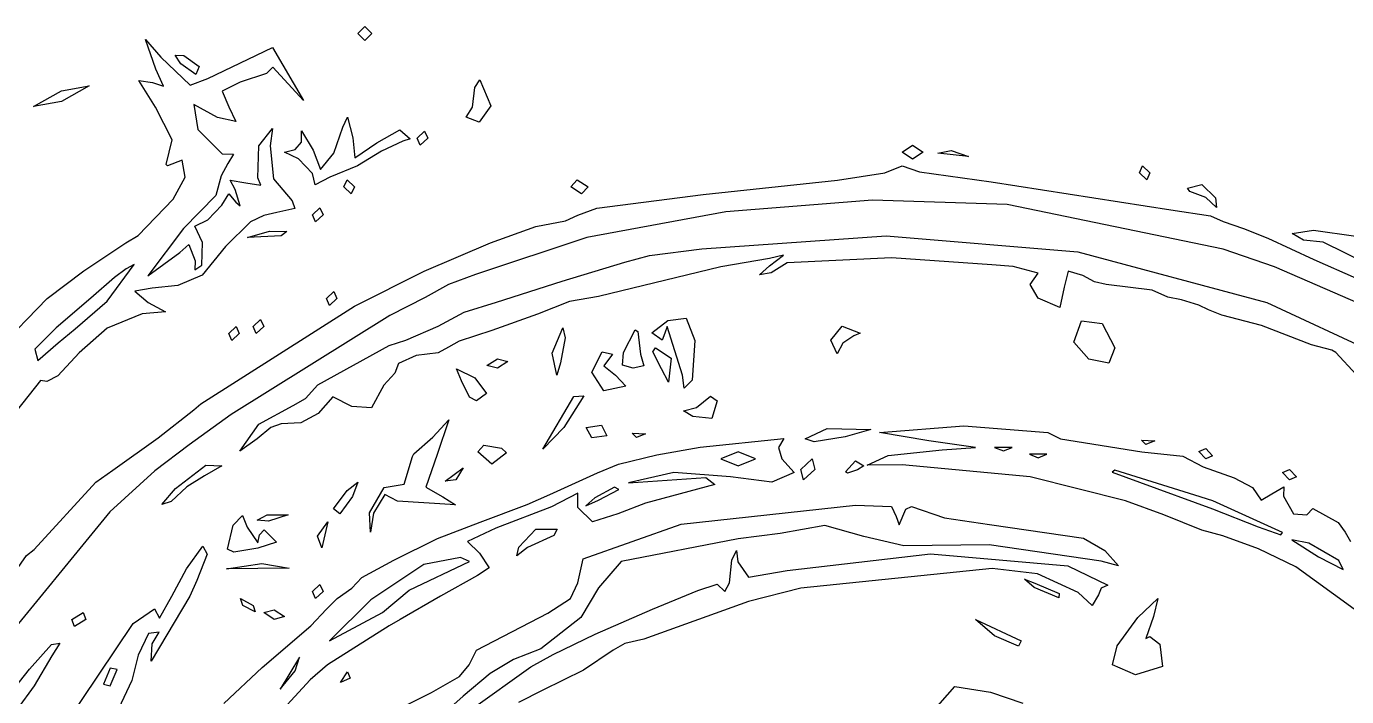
# Model space of a CAD drawing. Extents: x -2 to 136, y 0 to 93.
# Drawn here: x 70.34 to 83.39, y 50.45 to 57.08 of the extents above; entities that cross this region are included whole.
import ezdxf

# ---------------------------------------------------------------- set-up
doc = ezdxf.new("R2010")
doc.units = 0

msp = doc.modelspace()

# ---------------------------------------------------------------- linework, layer by layer
at = {"layer": 'Image'}
for p, q in [((73.615677, 57.012842), (73.684691, 57.081872)), ((73.684691, 57.081872), (73.753707, 57.012842)), ((71.618379, 56.659068), (71.515156, 56.952683)), ((71.515156, 56.952683), (71.667087, 56.77604)), ((73.684691, 56.943839), (73.615677, 57.012842)), ((73.615677, 57.012842), (73.615677, 57.012842)), ((73.753707, 57.012842), (73.684691, 56.943839)), ((72.131813, 56.567655), (72.771612, 56.872507)), ((72.771612, 56.872507), (73.078491, 56.348527)), ((71.667087, 56.77604), (71.955709, 56.499505)), ((71.863926, 56.711429), (71.807018, 56.796073)), ((71.807018, 56.796073), (71.892718, 56.79509)), ((72.012873, 56.604581), (71.863926, 56.711429)), ((71.863926, 56.711429), (71.863926, 56.711429)), ((71.892718, 56.79509), (72.045586, 56.684759)), ((72.045586, 56.684759), (72.012873, 56.604581)), ((72.775811, 56.679335), (72.710848, 56.616206)), ((73.078491, 56.348527), (72.775811, 56.679335)), ((71.614191, 56.281429), (71.449776, 56.545076)), ((71.449776, 56.545076), (71.58387, 56.526883)), ((71.69254, 56.488945), (71.618379, 56.659068)), ((71.955709, 56.499505), (72.131813, 56.567655)), ((72.710848, 56.616206), (72.452038, 56.529131)), ((74.773077, 56.478014), (74.823022, 56.551806)), ((74.823022, 56.551806), (74.930688, 56.295726)), ((70.406415, 56.288282), (70.682478, 56.444809)), ((70.682478, 56.444809), (70.958541, 56.494921)), ((70.958541, 56.494921), (70.682478, 56.338394)), ((71.58387, 56.526883), (71.69254, 56.488945)), ((72.452038, 56.529131), (72.274189, 56.441082)), ((72.274189, 56.441082), (72.338863, 56.287567)), ((74.747968, 56.284128), (74.773077, 56.478014)), ((70.682478, 56.338394), (70.406415, 56.288282)), ((70.406415, 56.288282), (70.406415, 56.288282)), ((71.777091, 55.959577), (71.614191, 56.281429)), ((72.226031, 56.179035), (71.993366, 56.307874)), ((71.993366, 56.307874), (72.031706, 56.063254)), ((72.338863, 56.287567), (72.407879, 56.140459)), ((74.685428, 56.18483), (74.747968, 56.284128)), ((74.930688, 56.295726), (74.815825, 56.134003)), ((72.407879, 56.140459), (72.226031, 56.179035)), ((73.466931, 56.085082), (73.512736, 56.185227)), ((73.512736, 56.185227), (73.566578, 55.97819)), ((74.815825, 56.134003), (74.685415, 56.18483)), ((74.685415, 56.18483), (74.685428, 56.18483)), ((72.031706, 56.063254), (72.274249, 55.82251)), ((72.636169, 55.899689), (72.772403, 56.072594)), ((72.772403, 56.072594), (72.748458, 55.89953)), ((73.056944, 55.935989), (73.058002, 56.047194)), ((73.058002, 56.047194), (73.17427, 55.857408)), ((73.37615, 55.826267), (73.466931, 56.085082)), ((73.801703, 55.930116), (74.030233, 56.058164)), ((74.030233, 56.058164), (74.133431, 55.968348)), ((74.202316, 55.977476), (74.275404, 56.046479)), ((74.275404, 56.046479), (74.305839, 55.977476)), ((71.717717, 55.714719), (71.777091, 55.959577)), ((72.626353, 55.583644), (72.636169, 55.899689)), ((72.748458, 55.89953), (72.779599, 55.57492)), ((72.995312, 55.864816), (73.056944, 55.935989)), ((73.566578, 55.97819), (73.585547, 55.782207)), ((73.585547, 55.782207), (73.801703, 55.930116)), ((74.059129, 55.946917), (73.849391, 55.84746)), ((74.133431, 55.968348), (74.059129, 55.946917)), ((74.232751, 55.908446), (74.202316, 55.977476)), ((74.202316, 55.977476), (74.202316, 55.977476)), ((74.305839, 55.977476), (74.232751, 55.908446)), ((78.998957, 55.838993), (79.102483, 55.907996)), ((79.102483, 55.907996), (79.206006, 55.838993)), ((71.877183, 55.759413), (71.731528, 55.70096)), ((71.908267, 55.589227), (71.877183, 55.759413)), ((72.274249, 55.82251), (72.384526, 55.818137)), ((72.384526, 55.818137), (72.330727, 55.725619)), ((72.891005, 55.837988), (72.995312, 55.864816)), ((73.029035, 55.771128), (72.891005, 55.837988)), ((73.167068, 55.625157), (73.029035, 55.771128)), ((73.17427, 55.857408), (73.246941, 55.667596)), ((73.246941, 55.667596), (73.37615, 55.826267)), ((73.849391, 55.84746), (73.610689, 55.702098)), ((79.102483, 55.769963), (78.998957, 55.838993)), ((78.998957, 55.838993), (78.998957, 55.838993)), ((79.206006, 55.838993), (79.102483, 55.769963)), ((79.350201, 55.828939), (79.484162, 55.855397)), ((79.654609, 55.796342), (79.350201, 55.828939)), ((79.350201, 55.828939), (79.350201, 55.828939)), ((79.484162, 55.855397), (79.654609, 55.796342)), ((71.731528, 55.70096), (71.717717, 55.714719)), ((72.330727, 55.725619), (72.262721, 55.604043)), ((73.610689, 55.702098), (73.337312, 55.590629)), ((78.360568, 55.56089), (78.826427, 55.634047)), ((78.826427, 55.634047), (78.998973, 55.703077)), ((78.998973, 55.703077), (79.171512, 55.644445)), ((79.171512, 55.644445), (79.878933, 55.54475)), ((81.345514, 55.633015), (81.375949, 55.702045)), ((81.418603, 55.564012), (81.345514, 55.633015)), ((81.345514, 55.633015), (81.345514, 55.633015)), ((81.375949, 55.702045), (81.449038, 55.633015)), ((81.449038, 55.633015), (81.418603, 55.564012)), ((71.788266, 55.371131), (71.908267, 55.589227)), ((72.262721, 55.604043), (72.209469, 55.409605)), ((72.400463, 55.469133), (72.351642, 55.559293)), ((72.351642, 55.559293), (72.506209, 55.53549)), ((72.506209, 55.53549), (72.655815, 55.512597)), ((72.655815, 55.512597), (72.626353, 55.583644)), ((72.779599, 55.57492), (72.965877, 55.355838)), ((73.167201, 55.625131), (73.167068, 55.625157)), ((73.191388, 55.515765), (73.167201, 55.625131)), ((73.337312, 55.590629), (73.191388, 55.515765)), ((73.477641, 55.494982), (73.508079, 55.564012)), ((73.508079, 55.564012), (73.581167, 55.494982)), ((75.720675, 55.494982), (75.78562, 55.564012)), ((75.78562, 55.564012), (75.893218, 55.494982)), ((77.032004, 55.41947), (78.360568, 55.56089)), ((79.878933, 55.54475), (81.656103, 55.267679)), ((81.820179, 55.480139), (81.96161, 55.517763)), ((81.96161, 55.517763), (82.097194, 55.384969)), ((71.441659, 55.013679), (71.788266, 55.371131)), ((72.209469, 55.409605), (71.889318, 55.081122)), ((72.269852, 55.314881), (72.338865, 55.424868)), ((72.338865, 55.424868), (72.407882, 55.344329)), ((72.452226, 55.30816), (72.400463, 55.469133)), ((73.55073, 55.425979), (73.477641, 55.494982)), ((73.477641, 55.494982), (73.477641, 55.494982)), ((73.581167, 55.494982), (73.55073, 55.425979)), ((75.828273, 55.425979), (75.720675, 55.494982)), ((75.720675, 55.494982), (75.720675, 55.494982)), ((75.893218, 55.494982), (75.828273, 55.425979)), ((75.979501, 55.282787), (77.032004, 55.41947)), ((81.844653, 55.447887), (81.820179, 55.480139)), ((82.001802, 55.389546), (81.844653, 55.447887)), ((82.001807, 55.389467), (82.001802, 55.389546)), ((82.108023, 55.291194), (82.001807, 55.389467)), ((82.097194, 55.384969), (82.108023, 55.291194)), ((72.131816, 55.168778), (72.269852, 55.314881)), ((72.407882, 55.344329), (72.452226, 55.30816)), ((72.814213, 55.239845), (72.683969, 55.211349)), ((72.990827, 55.280802), (72.814213, 55.239845)), ((72.965877, 55.355838), (72.990827, 55.280802)), ((73.167068, 55.217779), (73.240157, 55.286808)), ((73.240157, 55.286808), (73.270594, 55.217779)), ((75.78971, 55.212831), (75.979501, 55.282787)), ((77.253383, 55.245775), (75.879367, 54.992247)), ((78.70502, 55.363775), (77.253383, 55.245775)), ((80.03876, 55.320543), (78.70502, 55.363775)), ((82.173675, 54.878954), (80.03876, 55.320543)), ((81.656103, 55.267679), (82.047741, 55.206481)), ((72.002876, 55.106029), (72.131816, 55.168778)), ((72.078325, 54.942533), (72.002876, 55.106029)), ((72.553797, 55.148802), (72.307026, 54.903057)), ((72.683969, 55.211349), (72.553797, 55.148802)), ((73.197506, 55.148776), (73.167068, 55.217779)), ((73.167068, 55.217779), (73.167068, 55.217779)), ((73.270594, 55.217779), (73.197506, 55.148776)), ((75.375612, 55.102209), (75.668928, 55.157374)), ((75.668928, 55.157374), (75.78971, 55.212831)), ((82.047741, 55.206481), (82.172598, 55.152771)), ((82.172598, 55.152771), (82.376396, 55.081915)), ((71.320877, 54.940919), (71.441659, 55.013679)), ((71.889318, 55.081122), (71.537639, 54.615694)), ((72.522462, 54.993465), (72.742691, 55.055669)), ((72.856496, 55.008758), (72.522462, 54.993412)), ((72.522462, 54.993412), (72.522462, 54.993465)), ((72.742691, 55.055669), (72.911376, 55.051591)), ((72.911376, 55.051591), (72.856496, 55.008758)), ((75.879367, 54.992247), (74.778487, 54.628896)), ((74.927003, 54.942216), (75.375612, 55.102209)), ((77.017391, 54.882235), (78.841181, 55.010028)), ((78.841181, 55.010028), (80.737403, 54.853032)), ((82.376396, 55.081915), (82.614711, 54.987592)), ((82.614711, 54.987592), (83.071635, 54.774152)), ((82.85664, 55.034624), (83.066288, 55.066675)), ((82.967419, 54.966637), (82.85664, 55.034624)), ((83.066288, 55.066675), (83.484925, 55.005689)), ((70.903783, 54.664853), (71.320877, 54.940919)), ((71.537639, 54.615694), (71.85575, 54.846384)), ((71.85575, 54.846384), (71.942017, 54.923086)), ((71.942017, 54.923086), (72.005266, 54.762035)), ((72.072557, 54.719172), (72.078325, 54.942533)), ((72.307026, 54.903057), (72.074857, 54.621964)), ((74.271345, 54.661017), (74.927003, 54.942216)), ((76.499769, 54.816115), (77.017391, 54.882235)), ((80.737403, 54.853032), (82.605277, 54.350165)), ((82.682307, 54.704435), (82.173675, 54.878954)), ((83.161673, 54.94838), (82.967419, 54.966637)), ((83.60658, 54.728089), (83.161673, 54.94838)), ((71.134783, 54.362541), (71.4014, 54.725284)), ((71.4014, 54.725284), (71.322933, 54.682951)), ((72.005266, 54.762035), (72.004242, 54.673651)), ((72.004242, 54.673651), (72.072557, 54.719172)), ((75.635877, 54.563042), (76.257025, 54.750287)), ((76.257025, 54.750287), (76.499769, 54.816115)), ((77.687615, 54.784312), (77.204502, 54.703138)), ((77.687615, 54.712928), (77.82565, 54.820163)), ((77.82565, 54.820163), (77.687615, 54.784312)), ((77.860152, 54.741371), (77.704865, 54.644824)), ((78.893073, 54.791985), (77.860152, 54.741371)), ((79.887014, 54.722109), (78.893073, 54.791985)), ((80.096391, 54.705705), (79.887014, 54.722109)), ((83.071635, 54.774152), (83.489679, 54.591299)), ((70.540762, 54.389634), (70.903783, 54.664853)), ((71.207326, 54.596697), (70.972636, 54.393947)), ((71.322933, 54.682951), (71.207326, 54.596697)), ((72.074857, 54.621964), (71.834197, 54.519333)), ((73.581183, 54.313381), (74.271345, 54.661017)), ((74.778487, 54.628896), (74.513076, 54.52981)), ((77.204502, 54.703138), (75.996717, 54.411224)), ((77.587975, 54.624852), (77.687615, 54.712928)), ((77.704865, 54.644824), (77.587975, 54.624852)), ((80.344742, 54.641094), (80.096391, 54.705705)), ((80.265164, 54.529889), (80.344742, 54.641094)), ((80.64174, 54.661715), (80.602369, 54.503484)), ((80.787596, 54.61617), (80.64174, 54.661715)), ((80.902626, 54.555766), (80.787596, 54.61617)), ((83.87656, 54.183828), (82.682307, 54.704435)), ((71.581198, 54.492663), (71.41015, 54.463453)), ((71.41015, 54.463453), (71.542373, 54.349655)), ((71.834197, 54.519333), (71.581198, 54.492663)), ((73.305104, 54.389158), (73.378192, 54.458187)), ((73.378192, 54.458187), (73.408627, 54.389158)), ((74.513076, 54.52981), (74.281952, 54.400826)), ((74.985545, 54.35373), (75.635877, 54.563042)), ((80.343091, 54.393285), (80.265164, 54.529889)), ((80.602369, 54.503484), (80.559755, 54.302275)), ((81.017654, 54.528302), (80.902626, 54.555766)), ((81.470329, 54.471099), (81.017654, 54.528302)), ((81.627708, 54.401831), (81.470329, 54.471099)), ((68.50846, 52.290432), (70.540762, 54.389634)), ((70.972636, 54.393947), (70.632673, 54.100101)), ((70.820514, 54.08875), (71.134783, 54.362541)), ((71.542373, 54.349655), (71.711406, 54.257534)), ((73.335539, 54.320154), (73.305104, 54.389158)), ((73.305104, 54.389158), (73.305104, 54.389158)), ((73.408627, 54.389158), (73.335539, 54.320154)), ((74.281952, 54.400826), (73.932547, 54.220169)), ((74.668278, 54.253744), (74.985545, 54.35373)), ((75.707708, 54.361535), (75.392092, 54.234191)), ((75.996717, 54.411224), (75.707708, 54.361535)), ((80.559755, 54.302275), (80.343091, 54.393285)), ((81.761669, 54.375373), (81.627708, 54.401831)), ((81.932116, 54.323515), (81.761669, 54.375373)), ((82.029932, 54.276604), (81.932116, 54.323515)), ((82.605277, 54.350165), (84.395848, 53.519271)), ((71.482254, 54.237763), (71.136203, 54.096502)), ((71.711406, 54.257534), (71.482254, 54.237763)), ((72.062823, 53.347547), (73.581183, 54.313381)), ((73.932547, 54.220169), (72.362337, 53.241476)), ((74.409339, 54.115711), (74.668278, 54.253744)), ((75.392092, 54.234191), (74.939171, 54.072187)), ((76.680122, 54.17085), (76.861992, 54.194074)), ((76.861992, 54.194074), (76.948174, 53.972863)), ((82.162292, 54.224084), (82.029932, 54.276604)), ((82.553264, 54.123649), (82.162292, 54.224084)), ((70.632673, 54.100101), (70.419448, 53.888752)), ((70.651265, 53.951114), (70.820514, 54.08875)), ((71.136203, 54.096502), (70.86005, 53.852319)), ((72.338871, 54.044803), (72.411959, 54.113806)), ((72.411959, 54.113806), (72.442397, 54.044803)), ((72.58043, 54.113542), (72.653518, 54.182571)), ((72.610867, 54.044538), (72.58043, 54.113542)), ((72.58043, 54.113542), (72.58043, 54.113542)), ((72.683956, 54.113542), (72.610867, 54.044538)), ((72.653518, 54.182571), (72.683956, 54.113542)), ((74.088204, 53.977678), (74.409339, 54.115711)), ((74.939171, 54.072187), (74.616388, 53.968312)), ((75.536888, 53.850043), (75.64111, 54.099598)), ((75.64111, 54.099598), (75.66733, 54.001702)), ((76.241409, 53.8556), (76.359707, 54.079913)), ((76.359707, 54.079913), (76.383255, 54.064038)), ((76.383255, 54.064038), (76.410062, 53.839725)), ((76.522654, 54.04979), (76.680122, 54.17085)), ((76.674783, 54.114547), (76.652399, 54.045544)), ((76.826193, 53.631445), (76.674783, 54.114547)), ((78.293261, 53.976276), (78.404649, 54.114603)), ((78.404649, 54.114603), (78.584366, 54.046099)), ((80.696476, 53.959078), (80.771734, 54.168681)), ((80.771734, 54.168681), (80.976461, 54.143086)), ((80.976461, 54.143086), (81.103955, 53.900738)), ((83.049161, 53.931694), (82.553264, 54.123649)), ((70.449369, 53.777177), (70.651265, 53.951114)), ((70.651265, 53.951114), (70.651265, 53.951114)), ((72.369308, 53.975773), (72.338871, 54.044803)), ((72.338871, 54.044803), (72.338871, 54.044803)), ((72.442397, 54.044803), (72.369308, 53.975773)), ((73.926223, 53.924471), (74.088204, 53.977678)), ((74.616388, 53.968312), (74.512862, 53.908675)), ((75.66733, 54.001702), (75.620015, 53.752174)), ((76.626047, 53.976514), (76.522654, 54.04979)), ((76.652399, 54.045544), (76.626047, 53.976514)), ((76.948174, 53.972863), (76.922721, 53.582021)), ((78.35741, 53.841074), (78.293261, 53.976276)), ((78.293261, 53.976276), (78.293261, 53.976276)), ((78.412315, 53.949156), (78.35741, 53.841074)), ((78.519426, 54.018953), (78.412315, 53.949156)), ((78.584366, 54.046099), (78.519426, 54.018953)), ((80.845143, 53.788448), (80.696476, 53.959078)), ((83.249747, 53.878142), (83.049161, 53.931694)), ((70.419448, 53.888752), (70.449369, 53.777177)), ((70.86005, 53.852319), (70.646423, 53.625518)), ((73.218805, 53.535692), (73.926223, 53.924471)), ((74.19128, 53.826469), (74.016256, 53.746327)), ((74.409339, 53.851604), (74.19128, 53.826469)), ((74.512862, 53.908675), (74.409339, 53.851604)), ((75.536896, 53.850043), (75.536888, 53.850043)), ((75.58255, 53.631392), (75.536896, 53.850043)), ((75.929216, 53.661558), (76.031254, 53.863431)), ((76.031254, 53.863431), (76.132306, 53.840036)), ((76.132306, 53.840036), (76.048504, 53.723255)), ((76.231749, 53.730399), (76.241396, 53.855547)), ((76.241396, 53.855547), (76.241409, 53.8556)), ((76.410062, 53.839725), (76.445367, 53.725226)), ((76.53162, 53.861659), (76.558742, 53.901928)), ((76.61789, 53.694574), (76.53162, 53.861659)), ((76.558742, 53.901928), (76.714028, 53.798212)), ((81.103955, 53.900738), (81.044316, 53.750524)), ((83.288702, 53.85724), (83.249747, 53.878142)), ((83.489033, 53.639515), (83.288702, 53.85724)), ((74.016256, 53.746327), (73.979603, 53.650601)), ((74.640375, 53.574004), (74.589769, 53.694522)), ((74.589769, 53.694522), (74.771701, 53.604299)), ((74.892478, 53.727436), (74.996001, 53.794296)), ((74.996001, 53.700316), (74.892478, 53.727436)), ((74.892478, 53.727436), (74.892478, 53.727436)), ((74.996001, 53.794296), (75.099527, 53.767176)), ((75.099527, 53.767176), (74.996001, 53.700316)), ((75.620015, 53.752174), (75.58255, 53.631392)), ((76.048504, 53.723255), (76.162817, 53.6329)), ((76.339588, 53.700263), (76.231749, 53.730399)), ((76.445367, 53.725226), (76.339588, 53.700263)), ((76.686906, 53.562283), (76.61789, 53.694574)), ((76.61789, 53.694574), (76.61789, 53.694574)), ((76.714028, 53.798212), (76.686906, 53.562283)), ((81.044316, 53.750524), (80.845143, 53.788448)), ((80.845143, 53.788448), (80.845143, 53.788448)), ((70.476497, 53.580142), (70.113106, 53.11871)), ((70.537971, 53.569559), (70.476497, 53.580142)), ((70.646423, 53.625518), (70.537971, 53.569559)), ((73.979603, 53.650601), (73.871119, 53.533867)), ((74.720089, 53.412952), (74.640375, 53.574004)), ((74.771701, 53.604299), (74.888181, 53.449137)), ((76.048504, 53.476293), (75.929216, 53.661558)), ((76.162817, 53.6329), (76.266341, 53.522992)), ((76.843101, 53.504022), (76.82619, 53.631445)), ((76.82619, 53.631445), (76.826193, 53.631445)), ((76.922721, 53.582021), (76.843101, 53.504022)), ((73.098028, 53.39967), (73.218805, 53.535692)), ((73.368265, 53.417129), (73.223747, 53.253541)), ((73.556492, 53.322015), (73.368265, 53.417129)), ((73.871119, 53.533867), (73.75117, 53.30958)), ((74.788952, 53.378292), (74.720089, 53.412952)), ((74.720089, 53.412952), (74.720089, 53.412952)), ((74.888181, 53.449137), (74.788952, 53.378292)), ((75.444609, 52.900455), (75.750634, 53.420361)), ((75.851099, 53.426889), (75.651659, 53.113577)), ((75.750634, 53.420361), (75.851099, 53.426889)), ((76.266341, 53.522992), (76.048504, 53.476293)), ((76.048504, 53.476293), (76.048504, 53.476293)), ((76.965491, 53.31204), (77.102463, 53.424197)), ((77.102463, 53.424197), (77.168963, 53.376519)), ((71.639403, 53.010389), (71.993886, 53.287487)), ((71.993886, 53.287487), (72.062823, 53.347547)), ((72.635252, 53.147592), (72.976825, 53.332122)), ((72.976825, 53.332122), (73.098028, 53.39967)), ((73.75117, 53.30958), (73.556492, 53.322015)), ((76.837376, 53.279044), (76.965491, 53.31204)), ((76.928465, 53.220944), (76.837376, 53.279044)), ((77.168963, 53.376519), (77.116245, 53.201746)), ((72.362337, 53.241476), (71.947867, 52.942444)), ((72.446635, 52.880849), (72.635252, 53.147592)), ((72.856469, 53.149481), (72.752943, 53.114159)), ((73.052684, 53.158476), (72.856469, 53.149481)), ((73.223747, 53.253541), (73.052684, 53.158476)), ((74.355327, 53.01748), (74.516447, 53.188467)), ((74.516447, 53.188467), (74.399507, 52.846771)), ((77.116245, 53.201746), (76.928465, 53.220944)), ((76.928465, 53.220944), (76.928465, 53.220944)), ((72.752943, 53.114159), (72.620853, 53.001843)), ((74.167999, 52.854391), (74.355327, 53.01748)), ((75.651659, 53.113577), (75.444609, 52.900455)), ((75.874634, 53.113464), (76.024033, 53.136939)), ((75.927905, 53.009939), (75.874634, 53.113464)), ((76.079371, 53.030947), (75.927905, 53.010045)), ((76.024033, 53.136939), (76.079371, 53.030947)), ((76.32888, 53.057247), (76.461164, 53.051691)), ((76.32888, 53.057141), (76.32888, 53.057247)), ((76.370581, 53.015443), (76.32888, 53.057141)), ((76.461164, 53.051691), (76.370581, 53.015443)), ((78.038864, 53.00015), (78.258399, 53.104052)), ((78.435503, 53.021264), (78.129698, 52.971522)), ((78.258399, 53.104052), (78.688384, 53.093204)), ((78.688384, 53.093204), (78.435503, 53.021264)), ((78.773476, 53.064179), (79.609744, 53.131648)), ((79.262002, 52.982264), (78.773476, 53.064179)), ((79.609744, 53.131648), (80.43928, 53.06365)), ((80.43928, 53.06365), (80.564928, 53.000309)), ((71.190723, 52.692334), (71.639403, 53.010389)), ((71.947867, 52.942444), (71.608669, 52.683629)), ((72.620853, 53.001843), (72.446635, 52.880849)), ((74.803305, 52.872039), (74.860378, 52.938449)), ((74.860378, 52.938449), (75.036443, 52.90961)), ((75.036443, 52.90961), (75.08551, 52.863784)), ((75.444609, 52.900455), (75.444609, 52.900455)), ((75.927905, 53.010045), (75.927905, 53.009939)), ((76.571797, 52.843014), (76.999699, 52.920166)), ((76.999699, 52.920166), (77.827166, 53.006288)), ((77.827166, 53.006288), (77.774313, 52.915139)), ((77.774313, 52.915139), (77.808391, 52.802295)), ((78.129698, 52.971522), (78.038864, 53.00015)), ((78.038864, 53.00015), (78.038864, 53.00015)), ((78.860847, 52.837961), (79.39572, 52.893496)), ((79.723552, 52.917309), (79.262002, 52.982264)), ((79.39572, 52.893496), (79.723552, 52.917309)), ((80.085964, 52.917468), (79.913422, 52.917468)), ((79.913422, 52.917468), (79.999694, 52.882649)), ((79.999694, 52.882649), (80.085964, 52.917468)), ((80.085964, 52.917468), (80.085964, 52.917468)), ((80.564928, 53.000309), (81.370438, 52.873362)), ((81.367083, 52.988244), (81.499361, 52.982687)), ((81.367083, 52.988138), (81.367083, 52.988244)), ((81.408776, 52.94644), (81.367083, 52.988138)), ((81.499361, 52.982687), (81.408776, 52.94644)), ((81.93215, 52.876113), (82.001172, 52.90654)), ((82.001172, 52.90654), (82.070186, 52.833463)), ((74.074308, 52.553137), (74.156966, 52.825869)), ((74.156966, 52.825869), (74.167999, 52.854391)), ((74.399507, 52.846771), (74.28816, 52.524509)), ((74.803305, 52.871986), (74.803305, 52.872039)), ((74.940494, 52.749864), (74.803305, 52.871986)), ((75.08551, 52.863784), (74.940494, 52.749864)), ((76.193403, 52.749934), (76.571797, 52.843014)), ((77.377068, 52.871748), (77.204528, 52.802745)), ((77.204528, 52.802745), (77.377068, 52.733715)), ((77.549613, 52.802745), (77.377068, 52.871748)), ((77.377068, 52.733715), (77.549613, 52.802745)), ((77.549613, 52.802745), (77.549613, 52.802745)), ((77.808391, 52.802295), (77.929168, 52.668283)), ((77.998216, 52.698975), (78.110193, 52.802506)), ((78.110193, 52.802506), (78.136255, 52.698975)), ((78.439059, 52.675692), (78.537247, 52.784855)), ((78.537247, 52.784855), (78.619362, 52.73517)), ((78.653798, 52.742129), (78.860847, 52.837961)), ((80.431044, 52.848438), (80.258504, 52.848438)), ((80.258504, 52.848438), (80.344777, 52.813645)), ((80.344777, 52.813645), (80.431044, 52.848438)), ((80.431044, 52.848438), (80.431044, 52.848438)), ((81.370438, 52.873362), (81.775395, 52.829414)), ((81.775395, 52.829414), (81.975404, 52.724745)), ((82.001172, 52.803036), (81.93215, 52.876113)), ((81.93215, 52.876113), (81.93215, 52.876113)), ((82.070186, 52.833463), (82.001172, 52.803036)), ((71.024745, 52.572584), (71.190723, 52.692334)), ((71.608669, 52.683629), (71.160437, 52.279452)), ((71.810932, 52.511148), (72.112164, 52.740895)), ((72.097312, 52.636031), (71.924775, 52.527446)), ((72.269857, 52.734403), (72.097312, 52.636031)), ((72.112164, 52.740895), (72.269857, 52.734403)), ((74.478379, 52.582347), (74.657181, 52.715141)), ((74.657181, 52.715141), (74.583574, 52.596237)), ((75.513594, 52.451034), (75.986153, 52.66368)), ((75.986153, 52.66368), (76.193403, 52.749934)), ((76.739488, 52.667986), (76.291026, 52.564858)), ((77.299884, 52.62423), (76.739488, 52.667986)), ((77.709566, 52.574125), (77.299884, 52.62423)), ((77.929168, 52.668283), (77.709566, 52.574125)), ((77.998222, 52.698975), (77.998216, 52.698975)), ((78.024283, 52.595444), (77.998222, 52.698975)), ((78.136255, 52.698975), (78.024283, 52.595444)), ((78.439057, 52.675612), (78.439059, 52.675692)), ((78.457895, 52.663177), (78.439057, 52.675612)), ((78.556243, 52.695324), (78.457895, 52.663177)), ((78.619362, 52.73517), (78.556243, 52.695324)), ((78.99888, 52.745039), (78.653798, 52.742129)), ((80.264018, 52.625686), (78.99888, 52.745039)), ((81.207402, 52.387746), (80.264018, 52.625686)), ((81.103955, 52.692519), (81.075271, 52.673397)), ((81.075271, 52.673397), (81.345514, 52.572557)), ((81.894193, 52.443573), (81.103955, 52.692519)), ((81.975404, 52.724745), (82.281474, 52.616134)), ((82.760348, 52.668548), (82.829367, 52.698975)), ((82.829367, 52.595444), (82.760348, 52.668548)), ((82.760348, 52.668548), (82.760348, 52.668548)), ((82.829367, 52.698975), (82.898384, 52.625871)), ((82.898384, 52.625871), (82.829367, 52.595444)), ((70.414302, 51.907158), (71.024745, 52.572584)), ((71.676112, 52.352418), (71.810932, 52.511148)), ((71.924775, 52.527446), (71.769485, 52.381767)), ((71.810932, 52.511148), (71.810932, 52.511148)), ((73.509627, 52.489531), (73.615907, 52.571764)), ((73.615907, 52.571764), (73.56139, 52.431746)), ((73.729543, 52.269742), (73.874489, 52.520434)), ((73.874489, 52.520434), (74.074308, 52.553137)), ((74.28816, 52.524509), (74.454804, 52.428307)), ((74.583574, 52.596237), (74.478379, 52.582215)), ((74.478379, 52.582215), (74.478379, 52.582347)), ((76.15485, 52.524502), (75.95817, 52.419337)), ((75.996744, 52.394202), (76.198041, 52.501543)), ((76.198041, 52.501517), (76.15485, 52.524502)), ((76.198041, 52.501543), (76.198041, 52.501517)), ((76.291026, 52.564858), (77.057838, 52.619283)), ((77.147222, 52.550809), (76.459695, 52.363828)), ((77.057838, 52.619283), (77.147222, 52.550809)), ((81.345514, 52.572557), (82.070186, 52.307789)), ((82.281474, 52.616134), (82.465375, 52.521519)), ((82.465375, 52.521519), (82.549918, 52.393762)), ((82.656748, 52.456961), (82.772797, 52.525991)), ((82.772797, 52.525991), (82.769278, 52.433307)), ((71.769485, 52.381767), (71.676112, 52.352418)), ((73.374118, 52.308583), (73.509627, 52.489531)), ((73.56139, 52.431746), (73.437507, 52.259744)), ((73.880564, 52.450227), (73.768638, 52.26752)), ((74.008379, 52.38346), (73.880564, 52.450227)), ((74.581905, 52.347238), (74.008379, 52.38346)), ((74.454804, 52.428307), (74.581905, 52.347238)), ((75.289291, 52.351075), (75.513594, 52.451034)), ((75.789663, 52.465454), (75.53085, 52.330437)), ((75.789663, 52.323003), (75.789663, 52.465454)), ((75.95817, 52.419337), (75.869078, 52.339757)), ((75.869078, 52.339757), (75.996744, 52.394202)), ((76.459695, 52.363828), (76.187077, 52.260508)), ((81.586996, 52.250136), (81.207402, 52.387746)), ((82.071025, 52.388646), (81.894193, 52.443573)), ((82.760348, 52.076464), (82.071025, 52.388646)), ((82.549918, 52.393762), (82.656748, 52.456961)), ((82.769278, 52.433307), (82.86875, 52.260244)), ((71.160437, 52.279452), (69.343323, 50.055103)), ((72.383278, 52.148695), (72.473651, 52.244408)), ((72.473651, 52.244408), (72.521682, 52.128587)), ((72.62048, 52.198387), (72.718468, 52.250163)), ((72.71846, 52.250163), (72.925509, 52.250163)), ((72.718468, 52.250163), (72.71846, 52.250163)), ((72.925509, 52.250163), (72.731644, 52.186002)), ((73.437507, 52.259744), (73.374118, 52.308583)), ((73.374118, 52.308583), (73.374118, 52.308583)), ((73.739883, 52.077708), (73.729543, 52.269742)), ((73.768638, 52.26752), (73.739883, 52.077708)), ((74.823429, 52.178249), (75.289291, 52.351075)), ((75.53085, 52.330437), (74.978719, 52.116205)), ((75.936301, 52.17943), (75.789663, 52.323003)), ((76.187077, 52.260508), (75.936301, 52.17943)), ((76.81344, 52.158048), (78.536553, 52.344725)), ((78.536553, 52.344725), (78.892047, 52.331416)), ((78.892047, 52.331416), (78.939838, 52.2327)), ((78.939838, 52.2327), (78.970898, 52.150495)), ((78.970898, 52.150495), (79.034532, 52.305884)), ((79.034532, 52.305884), (79.09232, 52.333163)), ((79.09232, 52.333163), (79.419091, 52.219921)), ((81.963133, 52.099668), (81.586996, 52.250136)), ((82.070186, 52.307789), (82.518794, 52.130175)), ((82.86875, 52.260244), (83.002172, 52.249396)), ((83.002172, 52.249396), (83.061981, 52.312552)), ((83.061981, 52.312552), (83.312419, 52.173381)), ((72.32471, 51.911655), (72.383278, 52.148695)), ((72.521682, 52.128587), (72.627057, 51.974335)), ((72.731644, 52.186002), (72.62048, 52.198387)), ((73.215059, 52.03929), (73.318214, 52.181266)), ((73.318214, 52.181266), (73.25877, 51.92425)), ((74.404285, 52.014949), (74.823429, 52.178249)), ((74.978719, 52.116205), (74.700122, 51.987399)), ((75.208202, 51.928324), (75.375396, 52.109388)), ((75.375396, 52.109388), (75.586362, 52.108585)), ((75.586362, 52.108585), (75.55357, 52.04437)), ((75.843926, 51.814368), (76.81344, 52.158048)), ((78.232521, 52.143291), (77.791178, 52.064346)), ((78.620693, 52.034237), (78.232521, 52.143291)), ((79.419091, 52.219921), (79.861669, 52.155522)), ((79.861669, 52.155522), (80.792313, 52.017621)), ((82.518794, 52.130175), (82.743095, 52.050905)), ((83.312419, 52.173381), (83.381441, 52.076649)), ((72.809209, 51.978145), (72.625417, 51.918508)), ((72.627057, 51.974335), (72.643911, 52.052308)), ((72.643911, 52.052308), (72.68729, 52.099747)), ((72.68729, 52.099747), (72.809209, 51.978145)), ((73.25877, 51.92425), (73.215059, 52.03929)), ((73.215059, 52.03929), (73.215059, 52.03929)), ((73.969871, 51.802727), (74.404285, 52.014949)), ((74.700122, 51.987399), (74.819911, 51.871095)), ((75.55357, 52.04437), (75.291786, 51.926419)), ((77.377079, 52.012171), (76.221055, 51.789339)), ((77.791178, 52.064346), (77.377079, 52.012171)), ((79.016681, 51.943511), (78.620693, 52.034237)), ((80.792313, 52.017621), (81.004797, 51.896574)), ((82.17018, 52.042412), (81.963133, 52.099668)), ((82.523464, 51.912978), (82.17018, 52.042412)), ((82.743095, 52.050905), (82.760345, 52.07657)), ((82.760345, 52.07657), (82.760348, 52.076464)), ((83.020261, 51.969837), (82.853797, 52.002282)), ((82.853797, 52.002282), (83.11659, 51.835059)), ((83.381441, 52.076649), (83.432947, 51.985501)), ((70.048587, 51.432654), (70.337409, 51.847441)), ((70.337409, 51.847441), (70.414302, 51.907158)), ((71.921041, 51.715467), (72.081064, 51.940521)), ((72.123815, 51.860908), (72.021138, 51.601511)), ((72.081064, 51.940521), (72.123815, 51.860908)), ((72.387731, 51.87935), (72.32471, 51.911682)), ((72.32471, 51.911682), (72.32471, 51.911655)), ((72.625417, 51.918508), (72.387731, 51.87935)), ((74.819911, 51.871095), (74.91493, 51.725495)), ((75.18834, 51.844299), (75.208202, 51.929065)), ((75.291786, 51.926419), (75.18834, 51.844299)), ((75.208202, 51.929065), (75.208202, 51.928324)), ((77.312669, 51.80098), (77.360085, 51.896581)), ((77.360085, 51.896581), (77.372134, 51.783782)), ((77.860557, 51.699989), (79.279797, 51.864474)), ((79.860537, 51.954048), (79.016681, 51.943511)), ((79.279797, 51.864474), (80.638009, 51.744836)), ((80.965935, 51.791032), (79.860537, 51.954048)), ((81.004797, 51.896574), (81.138475, 51.745259)), ((82.893177, 51.733723), (82.523464, 51.912978)), ((83.316927, 51.796641), (83.020261, 51.969837)), ((71.773999, 51.444005), (71.921041, 51.715467)), ((72.314995, 51.715467), (72.665022, 51.76722)), ((72.936778, 51.72097), (72.314995, 51.715414)), ((72.314995, 51.715414), (72.314995, 51.715467)), ((72.665022, 51.76722), (72.936778, 51.72097)), ((73.654473, 51.628419), (73.969871, 51.802727)), ((74.268505, 51.758902), (73.74237, 51.407307)), ((74.121597, 51.505573), (74.719938, 51.789312)), ((74.62913, 51.828497), (74.268505, 51.758902)), ((74.719938, 51.789312), (74.62913, 51.828497)), ((74.91493, 51.725495), (74.797675, 51.650777)), ((75.790761, 51.577143), (75.843926, 51.814368)), ((76.221055, 51.789339), (75.996755, 51.527666)), ((77.290391, 51.576667), (77.312669, 51.80098)), ((77.372134, 51.783782), (77.478668, 51.63467)), ((79.888651, 51.720124), (77.998132, 51.524465)), ((80.33654, 51.666202), (79.888651, 51.720124)), ((80.638009, 51.744836), (81.034854, 51.553463)), ((81.138475, 51.745259), (80.965935, 51.791032)), ((83.469052, 51.317984), (82.893177, 51.733723)), ((83.11659, 51.835059), (83.361521, 51.710132)), ((83.361521, 51.710132), (83.316927, 51.796641)), ((83.316927, 51.796641), (83.316927, 51.796641)), ((72.021138, 51.601511), (71.954072, 51.445354)), ((73.556175, 51.524914), (73.654473, 51.628419)), ((74.797675, 51.650777), (74.432228, 51.446651)), ((77.478668, 51.63467), (77.860557, 51.699989)), ((80.306203, 51.529386), (80.207872, 51.61435)), ((80.207872, 51.61435), (80.310304, 51.573227)), ((80.741434, 51.480359), (80.33654, 51.666202)), ((73.167068, 51.491074), (73.240157, 51.560104)), ((73.197506, 51.422071), (73.167068, 51.491074)), ((73.167068, 51.491074), (73.167068, 51.491074)), ((73.270594, 51.491074), (73.197506, 51.422071)), ((73.240157, 51.560104), (73.270594, 51.491074)), ((73.41076, 51.421383), (73.556175, 51.524914)), ((73.858204, 51.281869), (74.121597, 51.505573)), ((75.717802, 51.421859), (75.790761, 51.577143)), ((75.996755, 51.527666), (75.819685, 51.235275)), ((76.531188, 51.316476), (76.977807, 51.501023)), ((76.977807, 51.501023), (77.169929, 51.564126)), ((77.169929, 51.564126), (77.24633, 51.490386)), ((77.24633, 51.490386), (77.290391, 51.576667)), ((77.998132, 51.524465), (77.480507, 51.391962)), ((80.547762, 51.427521), (80.306203, 51.529386)), ((80.306203, 51.529386), (80.306203, 51.529386)), ((80.310304, 51.573227), (80.551863, 51.471336)), ((80.551863, 51.471336), (80.547762, 51.427521)), ((80.877747, 51.352406), (80.741434, 51.480359)), ((80.939504, 51.459536), (80.877747, 51.352406)), ((80.966631, 51.524465), (80.939504, 51.459536)), ((81.034854, 51.553463), (80.966631, 51.524465)), ((71.391595, 51.173125), (71.604904, 51.319307)), ((71.954072, 51.445354), (71.570305, 50.801015)), ((71.604904, 51.319307), (71.654963, 51.22829)), ((71.654963, 51.22829), (71.773999, 51.444005)), ((72.476906, 51.353147), (72.455581, 51.421119)), ((72.455581, 51.421119), (72.58043, 51.353147)), ((72.598249, 51.288893), (72.476906, 51.353147)), ((72.476906, 51.353147), (72.476906, 51.353147)), ((72.58043, 51.353147), (72.598249, 51.288893)), ((73.305072, 51.316158), (73.41076, 51.421383)), ((73.74237, 51.407307), (73.334089, 51.004308)), ((74.432228, 51.446651), (74.03538, 51.21432)), ((75.493499, 51.278429), (75.717802, 51.421859)), ((77.480507, 51.391962), (76.445344, 51.020513)), ((81.330745, 51.232815), (81.527582, 51.422627)), ((81.527582, 51.422627), (81.485971, 51.244086)), ((70.786001, 51.215458), (70.897674, 51.284488)), ((70.812354, 51.146455), (70.786001, 51.215458)), ((70.786001, 51.215458), (70.786001, 51.215458)), ((70.924026, 51.215458), (70.812354, 51.146455)), ((70.897674, 51.284488), (70.924026, 51.215458)), ((72.683956, 51.282318), (72.787479, 51.309438)), ((72.787479, 51.215458), (72.683956, 51.282318)), ((72.683956, 51.282318), (72.683956, 51.282318)), ((72.787479, 51.309438), (72.891005, 51.242578)), ((72.891005, 51.242578), (72.787479, 51.215458)), ((73.149786, 51.151641), (73.305072, 51.316158)), ((73.334089, 51.004308), (73.858204, 51.281869)), ((73.858204, 51.281869), (73.858204, 51.281869)), ((74.03538, 51.21432), (73.926218, 51.152143)), ((74.788962, 50.910288), (75.493499, 51.278429)), ((75.819685, 51.235275), (75.42612, 50.922776)), ((75.961734, 51.068985), (76.531188, 51.316476)), ((79.913422, 51.053877), (79.723628, 51.213818)), ((79.723628, 51.213818), (80.174935, 51.003924)), ((81.125037, 50.954765), (81.330745, 51.232815)), ((81.485971, 51.244086), (81.409014, 51.025541)), ((70.402065, 49.696752), (71.391595, 51.173125)), ((71.545193, 51.077187), (71.441667, 50.860758)), ((71.648717, 51.089623), (71.545193, 51.077187)), ((71.579697, 50.97355), (71.648717, 51.089623)), ((72.669647, 50.739235), (73.149786, 51.151641)), ((73.926218, 51.152143), (73.316465, 50.767069)), ((75.548334, 50.869251), (75.961734, 51.068985)), ((70.367582, 50.723413), (70.585765, 50.96638)), ((70.585765, 50.96638), (70.666631, 50.98034)), ((70.666631, 50.98034), (70.587617, 50.853985)), ((71.570305, 50.801015), (71.579697, 50.97355)), ((76.256443, 50.975402), (76.139989, 50.912378)), ((76.445344, 51.020513), (76.256443, 50.975402)), ((80.150096, 50.951093), (79.913422, 51.053877)), ((79.913422, 51.053877), (79.913422, 51.053877)), ((80.174935, 51.003924), (80.150096, 50.951093)), ((81.079764, 50.764979), (81.125037, 50.954765)), ((81.409014, 51.025541), (81.449038, 51.044855)), ((81.449038, 51.044855), (81.546859, 50.970269)), ((81.546859, 50.970269), (81.572921, 50.75003)), ((70.587617, 50.853985), (70.4129, 50.556382)), ((71.441667, 50.860758), (71.380231, 50.610383)), ((73.036566, 50.840412), (72.846132, 50.525188)), ((72.993748, 50.706242), (73.036566, 50.840412)), ((74.716723, 50.766011), (74.788962, 50.910288)), ((75.155015, 50.819245), (74.922426, 50.679916)), ((75.42612, 50.922776), (75.155015, 50.819245)), ((75.326431, 50.745056), (75.548334, 50.869251)), ((76.139989, 50.912378), (75.845781, 50.713941)), ((70.217904, 50.535139), (70.367582, 50.723413)), ((71.165591, 50.732065), (71.100083, 50.574853)), ((71.233554, 50.718836), (71.165591, 50.732065)), ((71.165591, 50.559504), (71.233554, 50.718889)), ((71.233554, 50.718889), (71.233554, 50.718836)), ((72.29006, 50.384509), (72.669647, 50.739235)), ((72.846132, 50.525188), (72.993748, 50.706242)), ((72.993748, 50.706242), (72.993748, 50.706242)), ((73.316465, 50.767069), (73.143925, 50.617686)), ((73.443132, 50.590249), (73.51136, 50.697352)), ((73.51136, 50.697352), (73.538485, 50.632397)), ((74.620457, 50.648748), (74.716723, 50.766011)), ((74.922426, 50.679916), (74.658465, 50.455629)), ((74.737101, 50.322835), (75.326431, 50.745056)), ((75.845781, 50.713941), (75.444525, 50.515398)), ((81.07977, 50.765111), (81.079764, 50.764979)), ((81.307012, 50.666329), (81.07977, 50.765111)), ((81.572921, 50.75003), (81.307012, 50.666329)), ((70.4129, 50.556382), (70.244847, 50.326777)), ((71.100083, 50.574853), (71.165591, 50.559504)), ((71.380231, 50.610383), (71.121421, 50.062908)), ((73.143925, 50.617686), (72.701177, 50.13924)), ((73.538485, 50.632397), (73.443132, 50.590249)), ((73.443132, 50.590249), (73.443132, 50.590249)), ((74.34283, 50.492485), (74.620457, 50.648748)), ((79.277682, 50.278861), (79.521354, 50.550832)), ((79.521354, 50.550832), (79.872761, 50.494866)), ((74.658465, 50.455629), (74.064291, 49.930061)), ((74.100202, 50.368396), (74.34283, 50.492485)), ((75.444525, 50.515398), (75.202966, 50.392949)), ((79.872761, 50.494866), (80.192176, 50.38652))]:
    msp.add_line(p, q, dxfattribs=at)

doc.saveas('drawing.dxf')
